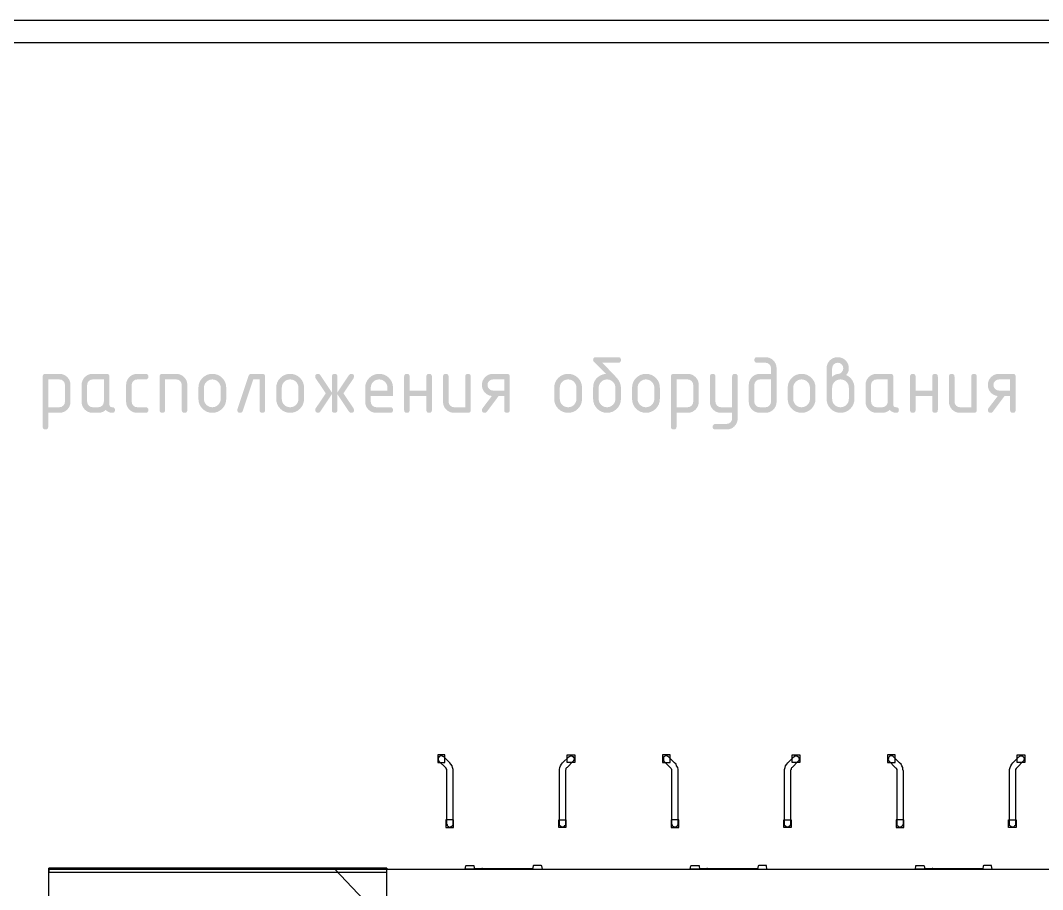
# Model space of a CAD drawing. Header units: millimetres. Extents: x 0 to 420, y 0 to 297.
# Drawn here: x 87.8 to 166.8, y 229.8 to 296.9 of the extents above; entities that cross this region are included whole.
import ezdxf

# ---------------------------------------------------------------- set-up
doc = ezdxf.new("R2010")
doc.units = ezdxf.units.MM
doc.layers.get('0').update_dxf_attribs({"linetype": 'CONTINUOUS'})

msp = doc.modelspace()

# ---------------------------------------------------------------- hatches: boundary and pattern name
at = {"true_color": 0x000007}
h = msp.add_hatch(color=0, dxfattribs=at)
h.paths.add_polyline_path([(134.171888, 268.548997), (134.171888, 267.689652), (134.152251, 267.474764), (134.093339, 267.276516), (133.995154, 267.094804), (133.857695, 266.929526), (133.692339, 266.792067), (133.510498, 266.693882), (133.312224, 266.63497), (133.097569, 266.615333), (132.882681, 266.63497), (132.684433, 266.693882), (132.502722, 266.792067), (132.337443, 266.929526), (132.199984, 267.094804), (132.101799, 267.276516), (132.042888, 267.474764), (132.023251, 267.689652), (132.023251, 268.548997), (132.031934, 268.705654), (132.057994, 268.85151), (132.101443, 268.986567), (132.162295, 269.110823), (132.240561, 269.224278), (132.336255, 269.326934), (132.449389, 269.418788), (132.579978, 269.499843), (132.802738, 269.592378), (133.009375, 269.623315), (132.065143, 270.567547), (132.033655, 270.620464), (132.023251, 270.694878), (132.0366, 270.790057), (132.076718, 270.858106), (132.143708, 270.898974), (132.237673, 270.912608), (133.960221, 270.912608), (134.054272, 270.899172), (134.121451, 270.858864), (134.161759, 270.791685), (134.175195, 270.697634), (134.161759, 270.603669), (134.121451, 270.536679), (134.054272, 270.496561), (133.960221, 270.483211), (132.739279, 270.483211), (133.820212, 269.346605), (133.973993, 269.157564), (134.0839, 268.96165), (134.149882, 268.758811)], flags=0)
h.paths.add_polyline_path([(133.74194, 267.689652), (133.74194, 268.548997), (133.730071, 268.677662), (133.694535, 268.796561), (133.635435, 268.905641), (133.552873, 269.004852), (133.453671, 269.087413), (133.344651, 269.146514), (133.225916, 269.18205), (133.097569, 269.193918), (132.968585, 269.18205), (132.849522, 269.146514), (132.740382, 269.087413), (132.641163, 269.004852), (132.558687, 268.905641), (132.499776, 268.796561), (132.464429, 268.677662), (132.452647, 268.548997), (132.452647, 267.689652), (132.464326, 267.559643), (132.499363, 267.44002), (132.557757, 267.330837), (132.639509, 267.232143), (132.738211, 267.150391), (132.847455, 267.091997), (132.967241, 267.05696), (133.097569, 267.045281), (133.225916, 267.057063), (133.344651, 267.09241), (133.453671, 267.151321), (133.552873, 267.233797), (133.635435, 267.333007), (133.694535, 267.442087), (133.730071, 267.560986)], flags=0)
h = msp.add_hatch(color=0, dxfattribs=at)
h.paths.add_polyline_path([(146.200898, 270.053263), (146.200898, 267.474678), (146.185197, 267.301045), (146.138128, 267.141468), (146.059744, 266.995947), (145.950095, 266.864483), (145.817803, 266.755325), (145.672282, 266.677483), (145.513532, 266.630853), (145.341553, 266.615333), (144.911605, 266.615333), (144.737654, 266.630957), (144.577913, 266.677896), (144.432332, 266.756255), (144.300859, 266.866136), (144.192019, 266.998118), (144.114341, 267.143535), (144.067772, 267.302389), (144.052261, 267.474678), (144.052261, 268.76397), (144.067875, 268.937603), (144.114755, 269.09718), (144.19295, 269.242701), (144.302512, 269.374166), (144.434503, 269.483091), (144.57998, 269.560959), (144.738997, 269.607717), (144.911605, 269.623315), (145.77095, 269.623315), (145.77095, 270.053263), (145.739944, 270.220695), (145.646926, 270.359187), (145.508709, 270.452205), (145.341553, 270.483211), (144.696631, 270.483211), (144.60258, 270.496561), (144.535401, 270.536679), (144.495093, 270.603669), (144.481657, 270.697634), (144.495093, 270.791685), (144.535401, 270.858864), (144.60258, 270.899172), (144.696631, 270.912608), (145.341553, 270.912608), (145.514876, 270.896907), (145.674349, 270.849838), (145.819974, 270.771453), (145.951748, 270.661805), (146.060674, 270.529823), (146.138542, 270.384406), (146.1853, 270.225552)], flags=0)
h.paths.add_polyline_path([(145.77095, 267.474678), (145.77095, 269.193918), (144.911605, 269.193918), (144.745758, 269.162499), (144.606783, 269.068241), (144.512801, 268.929335), (144.481657, 268.76397), (144.481657, 267.474678), (144.513214, 267.310967), (144.608437, 267.172061), (144.747825, 267.076838), (144.911605, 267.045281), (145.341553, 267.045281), (145.506642, 267.076425), (145.645273, 267.170407), (145.739531, 267.3089)], flags=0)
h = msp.add_hatch(color=0, dxfattribs=at)
h.paths.add_polyline_path([(150.496162, 269.408892), (150.629884, 269.502625), (150.758127, 269.569641), (150.88079, 269.609888), (150.997768, 269.623315), (151.12627, 269.66066), (151.245264, 269.773246), (151.32836, 269.913048), (151.356058, 270.053263), (151.325052, 270.220695), (151.232035, 270.359187), (151.093542, 270.452205), (150.92611, 270.483211), (150.760263, 270.451792), (150.621288, 270.357534), (150.527306, 270.218628), (150.496162, 270.053263)], flags=0)
h.paths.add_polyline_path([(151.570481, 269.535672), (151.710929, 269.464479), (151.836236, 269.374993), (151.946349, 269.267316), (152.041219, 269.141553), (152.117269, 269.003155), (152.171719, 268.858297), (152.204465, 268.706928), (152.215403, 268.548997), (152.215403, 267.689652), (152.195766, 267.47342), (152.136855, 267.274449), (152.038669, 267.092634), (151.90121, 266.927872), (151.735854, 266.791137), (151.554013, 266.693468), (151.355739, 266.634867), (151.141084, 266.615333), (150.924853, 266.63497), (150.725881, 266.693882), (150.544066, 266.792067), (150.379305, 266.929526), (150.242569, 267.094804), (150.1449, 267.276516), (150.086299, 267.474764), (150.066766, 267.689652), (150.066766, 270.053263), (150.082381, 270.226896), (150.12926, 270.386473), (150.207455, 270.531993), (150.317017, 270.663458), (150.449008, 270.772384), (150.594485, 270.850251), (150.753502, 270.89701), (150.92611, 270.912608), (151.099433, 270.896907), (151.258906, 270.849838), (151.404531, 270.771453), (151.536306, 270.661805), (151.645231, 270.529823), (151.723099, 270.384406), (151.769857, 270.225552), (151.785455, 270.053263), (151.772019, 269.89875), (151.731711, 269.760981), (151.664532, 269.639955)], flags=0)
h.paths.add_polyline_path([(151.785455, 267.689652), (151.785455, 268.548997), (151.77369, 268.677662), (151.738464, 268.796561), (151.67988, 268.905641), (151.598042, 269.004852), (151.499357, 269.087413), (151.390233, 269.146514), (151.270775, 269.18205), (151.141084, 269.193918), (151.010756, 269.18205), (150.89097, 269.146514), (150.781726, 269.087413), (150.683024, 269.004852), (150.601272, 268.905641), (150.542878, 268.796561), (150.507841, 268.677662), (150.496162, 268.548997), (150.496162, 267.689652), (150.507841, 267.559643), (150.542878, 267.44002), (150.601272, 267.330837), (150.683024, 267.232143), (150.781726, 267.150391), (150.89097, 267.091997), (151.010756, 267.05696), (151.141084, 267.045281), (151.270775, 267.057063), (151.390233, 267.09241), (151.499357, 267.151321), (151.598042, 267.233797), (151.67988, 267.333007), (151.738464, 267.442087), (151.77369, 267.560986)], flags=0)
h = msp.add_hatch(color=0, dxfattribs=at)
h.paths.add_polyline_path([(89.48163, 269.408892), (89.494979, 269.502625), (89.535097, 269.569641), (89.602087, 269.609888), (89.696052, 269.623315), (90.770922, 269.623315), (90.944245, 269.607717), (91.103718, 269.560959), (91.249343, 269.483091), (91.381117, 269.374166), (91.490043, 269.242701), (91.56791, 269.09718), (91.614669, 268.937603), (91.630267, 268.76397), (91.630267, 267.474678), (91.614669, 267.302389), (91.56791, 267.143535), (91.490043, 266.998118), (91.381117, 266.866136), (91.249343, 266.756255), (91.103718, 266.677896), (90.944245, 266.630957), (90.770922, 266.615333), (89.911026, 266.615333), (89.911026, 265.541015), (89.89759, 265.446964), (89.857283, 265.379784), (89.790103, 265.339477), (89.696052, 265.326041), (89.602087, 265.339477), (89.535097, 265.379784), (89.494979, 265.446964), (89.48163, 265.541015)], flags=0)
h.paths.add_polyline_path([(89.911026, 269.193918), (89.911026, 267.045281), (90.770922, 267.045281), (90.936011, 267.076425), (91.074642, 267.170407), (91.1689, 267.3089), (91.200319, 267.474678), (91.200319, 268.76397), (91.169313, 268.931402), (91.076295, 269.069895), (90.938078, 269.162913), (90.770922, 269.193918)], flags=0)
h = msp.add_hatch(color=0, dxfattribs=at)
h.paths.add_polyline_path([(94.207571, 269.193918), (93.348227, 269.193918), (93.18238, 269.162499), (93.043405, 269.068241), (92.949422, 268.929335), (92.918279, 268.76397), (92.918279, 267.474678), (92.949836, 267.310967), (93.045058, 267.172061), (93.184447, 267.076838), (93.348227, 267.045281), (93.778175, 267.045281), (93.943264, 267.076425), (94.081894, 267.170407), (94.176152, 267.3089), (94.207571, 267.474678)], flags=0)
h.paths.add_polyline_path([(95.066916, 266.830307), (95.053489, 266.736256), (95.013241, 266.669077), (94.946226, 266.628769), (94.852493, 266.615333), (94.709238, 266.62951), (94.579573, 266.672109), (94.463447, 266.743233), (94.360809, 266.842985), (94.235123, 266.743233), (94.096157, 266.672109), (93.943858, 266.62951), (93.778175, 266.615333), (93.348227, 266.615333), (93.174275, 266.630853), (93.014535, 266.677483), (92.868954, 266.755325), (92.73748, 266.864483), (92.628641, 266.995947), (92.550963, 267.141468), (92.504394, 267.301045), (92.488882, 267.474678), (92.488882, 268.76397), (92.504394, 268.937603), (92.550963, 269.09718), (92.628641, 269.242701), (92.73748, 269.374166), (92.868954, 269.483091), (93.014535, 269.560959), (93.174275, 269.607717), (93.348227, 269.623315), (94.422545, 269.623315), (94.516596, 269.609888), (94.583776, 269.569641), (94.624083, 269.502625), (94.637519, 269.408892), (94.637519, 267.259704), (94.650869, 267.165739), (94.690987, 267.098749), (94.757977, 267.058631), (94.851942, 267.045281), (94.945993, 267.031845), (95.013172, 266.991538), (95.05348, 266.924358)], flags=0)
for points in [[(96.358949, 268.76397), (96.358949, 267.474678), (96.390506, 267.310967), (96.485729, 267.172061), (96.625117, 267.076838), (96.788897, 267.045281), (97.433268, 267.045281), (97.527319, 267.031845), (97.594498, 266.991538), (97.634806, 266.924358), (97.648242, 266.830307), (97.634806, 266.736256), (97.594498, 266.669077), (97.527319, 266.628769), (97.433268, 266.615333), (96.788897, 266.615333), (96.614945, 266.630853), (96.455205, 266.677483), (96.309624, 266.755325), (96.17815, 266.864483), (96.069311, 266.995947), (95.991633, 267.141468), (95.945064, 267.301045), (95.929552, 267.474678), (95.929552, 268.76397), (95.945064, 268.937603), (95.991633, 269.09718), (96.069311, 269.242701), (96.17815, 269.374166), (96.309624, 269.483091), (96.455205, 269.560959), (96.614945, 269.607717), (96.788897, 269.623315), (97.433268, 269.623315), (97.527319, 269.609888), (97.594498, 269.569641), (97.634806, 269.502625), (97.648242, 269.408892), (97.634806, 269.314841), (97.594498, 269.247662), (97.527319, 269.207354), (97.433268, 269.193918), (96.788897, 269.193918), (96.62305, 269.162499), (96.484075, 269.068241), (96.390093, 268.929335)], [(98.510055, 266.830307), (98.510055, 269.408892), (98.523405, 269.502625), (98.563523, 269.569641), (98.630513, 269.609888), (98.724478, 269.623315), (99.799348, 269.623315), (99.971327, 269.607614), (100.130077, 269.560545), (100.275598, 269.482161), (100.407889, 269.372512), (100.517538, 269.240531), (100.595923, 269.095113), (100.642991, 268.93626), (100.658692, 268.76397), (100.658692, 266.830307), (100.645256, 266.736256), (100.604949, 266.669077), (100.537769, 266.628769), (100.443718, 266.615333), (100.349667, 266.628769), (100.282488, 266.669077), (100.24218, 266.736256), (100.228744, 266.830307), (100.228744, 268.76397), (100.197738, 268.931402), (100.104721, 269.069895), (99.966504, 269.162913), (99.799348, 269.193918), (98.939452, 269.193918), (98.939452, 266.830307), (98.926016, 266.736256), (98.885708, 266.669077), (98.818529, 266.628769), (98.724478, 266.615333), (98.630513, 266.628769), (98.563523, 266.669077), (98.523405, 266.736256)], [(105.598879, 269.623315), (106.458223, 269.623315), (106.552274, 269.609888), (106.619454, 269.569641), (106.659761, 269.502625), (106.673197, 269.408892), (106.673197, 266.830307), (106.659761, 266.736256), (106.619454, 266.669077), (106.552274, 266.628769), (106.458223, 266.615333), (106.364172, 266.628769), (106.296993, 266.669077), (106.256685, 266.736256), (106.243249, 266.830307), (106.243249, 269.193918), (105.751565, 269.193918), (104.941279, 266.761957), (104.910058, 266.697654), (104.865969, 266.651851), (104.808961, 266.624446), (104.738983, 266.615333), (104.645018, 266.628976), (104.578028, 266.669904), (104.53791, 266.738117), (104.52456, 266.833615), (104.533931, 266.898658), (105.383905, 269.447477), (105.419045, 269.524251), (105.466587, 269.579218), (105.526532, 269.612274)], [(111.828358, 268.051249), (110.932633, 266.709591), (110.85691, 266.638898), (110.753488, 266.615333), (110.67177, 266.631112), (110.602455, 266.678723), (110.554844, 266.748107), (110.539065, 266.830307), (110.547885, 266.894317), (110.574894, 266.950472), (111.359273, 268.1196), (110.574894, 269.288176), (110.547885, 269.3444), (110.539065, 269.408892), (110.552415, 269.502625), (110.592533, 269.569641), (110.659523, 269.609888), (110.753488, 269.623315), (110.85691, 269.599751), (110.932633, 269.529057), (111.828358, 268.187951), (111.828358, 269.408892), (111.841707, 269.502625), (111.881826, 269.569641), (111.948815, 269.609888), (112.04278, 269.623315), (112.136832, 269.609888), (112.204011, 269.569641), (112.244319, 269.502625), (112.257754, 269.408892), (112.257754, 268.187951), (113.152928, 269.529057), (113.228651, 269.599751), (113.332073, 269.623315), (113.426124, 269.609888), (113.493303, 269.569641), (113.533611, 269.502625), (113.547047, 269.408892), (113.511218, 269.288176), (112.726839, 268.1196), (113.511218, 266.950472), (113.547047, 266.830307), (113.533611, 266.736256), (113.493303, 266.669077), (113.426124, 266.628769), (113.332073, 266.615333), (113.228651, 266.638898), (113.152928, 266.709591), (112.257754, 268.051249), (112.257754, 266.830307), (112.244319, 266.736256), (112.204011, 266.669077), (112.136832, 266.628769), (112.04278, 266.615333), (111.948815, 266.628769), (111.881826, 266.669077), (111.841707, 266.736256), (111.828358, 266.830307)], [(117.843134, 267.904626), (117.843134, 266.830307), (117.829699, 266.736256), (117.789391, 266.669077), (117.722212, 266.628769), (117.62816, 266.615333), (117.534196, 266.628769), (117.467206, 266.669077), (117.427087, 266.736256), (117.413738, 266.830307), (117.413738, 269.408892), (117.427087, 269.502625), (117.467206, 269.569641), (117.534196, 269.609888), (117.62816, 269.623315), (117.722212, 269.609888), (117.789391, 269.569641), (117.829699, 269.502625), (117.843134, 269.408892), (117.843134, 268.334574), (119.132427, 268.334574), (119.132427, 269.408892), (119.145863, 269.502625), (119.18617, 269.569641), (119.25335, 269.609888), (119.347401, 269.623315), (119.441452, 269.609888), (119.508631, 269.569641), (119.548939, 269.502625), (119.562375, 269.408892), (119.562375, 266.830307), (119.548939, 266.736256), (119.508631, 266.669077), (119.441452, 266.628769), (119.347401, 266.615333), (119.25335, 266.628769), (119.18617, 266.669077), (119.145863, 266.736256), (119.132427, 266.830307), (119.132427, 267.904626)], [(122.569627, 269.408892), (122.569627, 266.830307), (122.556192, 266.736256), (122.515884, 266.669077), (122.448705, 266.628769), (122.354653, 266.615333), (121.280335, 266.615333), (121.106383, 266.630853), (120.946643, 266.677483), (120.801062, 266.755325), (120.669588, 266.864483), (120.560749, 266.995947), (120.483071, 267.141468), (120.436502, 267.301045), (120.42099, 267.474678), (120.42099, 269.408892), (120.43434, 269.502625), (120.474458, 269.569641), (120.541448, 269.609888), (120.635413, 269.623315), (120.729464, 269.609888), (120.796643, 269.569641), (120.836951, 269.502625), (120.850387, 269.408892), (120.850387, 267.474678), (120.881944, 267.310967), (120.977166, 267.172061), (121.116555, 267.076838), (121.280335, 267.045281), (122.139679, 267.045281), (122.139679, 269.408892), (122.153115, 269.502625), (122.193423, 269.569641), (122.260602, 269.609888), (122.354653, 269.623315), (122.448705, 269.609888), (122.515884, 269.569641), (122.556192, 269.502625)], [(142.763697, 266.179322), (142.763697, 266.615333), (141.904353, 266.615333), (141.730401, 266.630957), (141.570661, 266.677896), (141.42508, 266.756255), (141.293606, 266.866136), (141.184767, 266.998118), (141.107089, 267.143535), (141.06052, 267.302389), (141.045008, 267.474678), (141.045008, 269.408892), (141.058358, 269.502625), (141.098476, 269.569641), (141.165466, 269.609888), (141.259431, 269.623315), (141.353482, 269.609888), (141.420661, 269.569641), (141.460969, 269.502625), (141.474405, 269.408892), (141.474405, 267.474678), (141.505962, 267.310967), (141.601184, 267.172061), (141.740573, 267.076838), (141.904353, 267.045281), (142.763697, 267.045281), (142.763697, 269.408892), (142.777133, 269.502625), (142.817441, 269.569641), (142.88462, 269.609888), (142.978671, 269.623315), (143.072722, 269.609888), (143.139902, 269.569641), (143.180209, 269.502625), (143.193645, 269.408892), (143.193645, 266.185385), (143.178254, 266.013406), (143.132116, 265.854656), (143.055282, 265.709135), (142.947803, 265.576844), (142.817673, 265.467195), (142.673643, 265.38881), (142.515659, 265.341742), (142.343671, 265.326041), (141.474405, 265.326041), (141.380354, 265.339477), (141.313174, 265.379784), (141.272867, 265.446964), (141.259431, 265.541015), (141.275623, 265.620734), (141.324474, 265.690945), (141.394685, 265.739797), (141.474405, 265.755989), (142.334301, 265.755989), (142.501457, 265.786168), (142.639674, 265.876705), (142.732691, 266.012717)], [(156.944085, 267.904626), (156.944085, 266.830307), (156.930649, 266.736256), (156.890342, 266.669077), (156.823162, 266.628769), (156.729111, 266.615333), (156.635146, 266.628769), (156.568156, 266.669077), (156.528038, 266.736256), (156.514688, 266.830307), (156.514688, 269.408892), (156.528038, 269.502625), (156.568156, 269.569641), (156.635146, 269.609888), (156.729111, 269.623315), (156.823162, 269.609888), (156.890342, 269.569641), (156.930649, 269.502625), (156.944085, 269.408892), (156.944085, 268.334574), (158.233378, 268.334574), (158.233378, 269.408892), (158.246814, 269.502625), (158.287121, 269.569641), (158.3543, 269.609888), (158.448352, 269.623315), (158.542403, 269.609888), (158.609582, 269.569641), (158.64989, 269.502625), (158.663326, 269.408892), (158.663326, 266.830307), (158.64989, 266.736256), (158.609582, 266.669077), (158.542403, 266.628769), (158.448352, 266.615333), (158.3543, 266.628769), (158.287121, 266.669077), (158.246814, 266.736256), (158.233378, 266.830307), (158.233378, 267.904626)], [(161.670578, 269.408892), (161.670578, 266.830307), (161.657142, 266.736256), (161.616835, 266.669077), (161.549655, 266.628769), (161.455604, 266.615333), (160.381286, 266.615333), (160.207334, 266.630853), (160.047594, 266.677483), (159.902012, 266.755325), (159.770539, 266.864483), (159.6617, 266.995947), (159.584022, 267.141468), (159.537452, 267.301045), (159.521941, 267.474678), (159.521941, 269.408892), (159.535291, 269.502625), (159.575409, 269.569641), (159.642399, 269.609888), (159.736364, 269.623315), (159.830415, 269.609888), (159.897594, 269.569641), (159.937902, 269.502625), (159.951338, 269.408892), (159.951338, 267.474678), (159.982895, 267.310967), (160.078117, 267.172061), (160.217506, 267.076838), (160.381286, 267.045281), (161.24063, 267.045281), (161.24063, 269.408892), (161.254066, 269.502625), (161.294374, 269.569641), (161.361553, 269.609888), (161.455604, 269.623315), (161.549655, 269.609888), (161.616835, 269.569641), (161.657142, 269.502625)], [(123.528667, 231.394), (123.503796, 231.334204), (123.444, 231.309333), (123.384204, 231.334204), (123.359333, 231.394), (123.384204, 231.453796), (123.444, 231.478667), (123.503796, 231.453796)], [(140.927667, 231.394), (140.902796, 231.334204), (140.843, 231.309333), (140.783204, 231.334204), (140.758333, 231.394), (140.783204, 231.453796), (140.843, 231.478667), (140.902796, 231.453796)], [(158.326667, 231.394), (158.301796, 231.334204), (158.242, 231.309333), (158.182204, 231.334204), (158.157333, 231.394), (158.182204, 231.453796), (158.242, 231.478667), (158.301796, 231.453796)]]:
    msp.add_hatch(color=0, dxfattribs=at).paths.add_polyline_path(points, flags=0)
h = msp.add_hatch(color=0, dxfattribs=at)
h.paths.add_polyline_path([(101.517308, 267.689652), (101.517308, 268.548997), (101.536945, 268.763652), (101.595856, 268.961926), (101.694041, 269.143766), (101.8315, 269.309122), (101.996779, 269.446582), (102.17849, 269.544767), (102.376738, 269.603678), (102.591626, 269.623315), (102.808969, 269.603885), (103.008689, 269.545594), (103.190737, 269.448442), (103.355059, 269.31243), (103.491072, 269.148107), (103.588223, 268.96606), (103.646514, 268.766339), (103.665945, 268.548997), (103.665945, 267.689652), (103.646308, 267.474764), (103.587397, 267.276516), (103.489211, 267.094804), (103.351752, 266.929526), (103.186396, 266.792067), (103.004555, 266.693882), (102.806281, 266.63497), (102.591626, 266.615333), (102.376738, 266.63497), (102.17849, 266.693882), (101.996779, 266.792067), (101.8315, 266.929526), (101.694041, 267.094804), (101.595856, 267.276516), (101.536945, 267.474764)], flags=0)
h.paths.add_polyline_path([(103.235997, 267.689652), (103.235997, 268.548997), (103.224128, 268.677662), (103.188592, 268.796561), (103.129492, 268.905641), (103.04693, 269.004852), (102.947728, 269.087413), (102.838708, 269.146514), (102.719973, 269.18205), (102.591626, 269.193918), (102.462642, 269.18205), (102.343579, 269.146514), (102.234439, 269.087413), (102.13522, 269.004852), (102.052744, 268.905641), (101.993833, 268.796561), (101.958487, 268.677662), (101.946704, 268.548997), (101.946704, 267.689652), (101.958383, 267.559643), (101.99342, 267.44002), (102.051814, 267.330837), (102.133566, 267.232143), (102.232268, 267.150391), (102.341512, 267.091997), (102.461298, 267.05696), (102.591626, 267.045281), (102.719973, 267.057063), (102.838708, 267.09241), (102.947728, 267.151321), (103.04693, 267.233797), (103.129492, 267.333007), (103.188592, 267.442087), (103.224128, 267.560986)], flags=0)
h = msp.add_hatch(color=0, dxfattribs=at)
h.paths.add_polyline_path([(107.531813, 267.689652), (107.531813, 268.548997), (107.55145, 268.763652), (107.610361, 268.961926), (107.708546, 269.143766), (107.846005, 269.309122), (108.011284, 269.446582), (108.192995, 269.544767), (108.391243, 269.603678), (108.606131, 269.623315), (108.823474, 269.603885), (109.023194, 269.545594), (109.205242, 269.448442), (109.369564, 269.31243), (109.505577, 269.148107), (109.602728, 268.96606), (109.661019, 268.766339), (109.68045, 268.548997), (109.68045, 267.689652), (109.660813, 267.474764), (109.601902, 267.276516), (109.503716, 267.094804), (109.366257, 266.929526), (109.200901, 266.792067), (109.01906, 266.693882), (108.820786, 266.63497), (108.606131, 266.615333), (108.391243, 266.63497), (108.192995, 266.693882), (108.011284, 266.792067), (107.846005, 266.929526), (107.708546, 267.094804), (107.610361, 267.276516), (107.55145, 267.474764)], flags=0)
h.paths.add_polyline_path([(109.250502, 267.689652), (109.250502, 268.548997), (109.238634, 268.677662), (109.203097, 268.796561), (109.143997, 268.905641), (109.061435, 269.004852), (108.962233, 269.087413), (108.853213, 269.146514), (108.734478, 269.18205), (108.606131, 269.193918), (108.477147, 269.18205), (108.358084, 269.146514), (108.248944, 269.087413), (108.149725, 269.004852), (108.067249, 268.905641), (108.008338, 268.796561), (107.972992, 268.677662), (107.961209, 268.548997), (107.961209, 267.689652), (107.972888, 267.559643), (108.007925, 267.44002), (108.066319, 267.330837), (108.148071, 267.232143), (108.246773, 267.150391), (108.356017, 267.091997), (108.475803, 267.05696), (108.606131, 267.045281), (108.734478, 267.057063), (108.853213, 267.09241), (108.962233, 267.151321), (109.061435, 267.233797), (109.143997, 267.333007), (109.203097, 267.442087), (109.238634, 267.560986)], flags=0)
h = msp.add_hatch(color=0, dxfattribs=at)
h.paths.add_polyline_path([(115.480804, 269.193918), (115.351819, 269.18205), (115.232757, 269.146514), (115.123616, 269.087413), (115.024398, 269.004852), (114.941922, 268.905641), (114.883011, 268.796561), (114.847664, 268.677662), (114.835882, 268.548997), (114.835882, 268.334574), (116.125174, 268.334574), (116.125174, 268.548997), (116.113306, 268.677662), (116.07777, 268.796561), (116.018669, 268.905641), (115.936108, 269.004852), (115.836906, 269.087413), (115.727886, 269.146514), (115.609151, 269.18205)], flags=0)
h.paths.add_polyline_path([(114.835882, 267.904626), (114.835882, 267.474678), (114.867439, 267.310967), (114.962661, 267.172061), (115.10205, 267.076838), (115.26583, 267.045281), (116.340148, 267.045281), (116.4342, 267.031845), (116.501379, 266.991538), (116.541687, 266.924358), (116.555122, 266.830307), (116.541687, 266.736256), (116.501379, 266.669077), (116.4342, 266.628769), (116.340148, 266.615333), (115.26583, 266.615333), (115.091878, 266.630853), (114.932138, 266.677483), (114.786557, 266.755325), (114.655083, 266.864483), (114.546244, 266.995947), (114.468566, 267.141468), (114.421997, 267.301045), (114.406485, 267.474678), (114.406485, 268.548997), (114.426122, 268.763652), (114.485033, 268.961926), (114.583219, 269.143766), (114.720678, 269.309122), (114.885956, 269.446582), (115.067668, 269.544767), (115.265916, 269.603678), (115.480804, 269.623315), (115.698146, 269.603885), (115.897867, 269.545594), (116.079915, 269.448442), (116.244237, 269.31243), (116.380249, 269.148107), (116.477401, 268.96606), (116.535692, 268.766339), (116.555122, 268.548997), (116.555122, 267.904626)], flags=0)
h = msp.add_hatch(color=0, dxfattribs=at)
h.paths.add_polyline_path([(124.19333, 267.91124), (124.034373, 267.943288), (123.889886, 268.000606), (123.759868, 268.083245), (123.644319, 268.191258), (123.549631, 268.317254), (123.482124, 268.45467), (123.441696, 268.603558), (123.428243, 268.76397), (123.443754, 268.937603), (123.490323, 269.09718), (123.568002, 269.242701), (123.676841, 269.374166), (123.808314, 269.483091), (123.953895, 269.560959), (124.113636, 269.607717), (124.287587, 269.623315), (125.361906, 269.623315), (125.455957, 269.609888), (125.523136, 269.569641), (125.563444, 269.502625), (125.57688, 269.408892), (125.57688, 266.830307), (125.563444, 266.736256), (125.523136, 266.669077), (125.455957, 266.628769), (125.361906, 266.615333), (125.267855, 266.628769), (125.200675, 266.669077), (125.160368, 266.736256), (125.146932, 266.830307), (125.146932, 267.904626), (124.710921, 267.904626), (123.815196, 266.702977), (123.739473, 266.637244), (123.642666, 266.615333), (123.548701, 266.628769), (123.481711, 266.669077), (123.441593, 266.736256), (123.428243, 266.830307), (123.438647, 266.900105), (123.470135, 266.960394)], flags=0)
h.paths.add_polyline_path([(123.857639, 268.76397), (123.889197, 268.60026), (123.984419, 268.461353), (124.123808, 268.366131), (124.287587, 268.334574), (125.146932, 268.334574), (125.146932, 269.193918), (124.287587, 269.193918), (124.12174, 269.162499), (123.982765, 269.068241), (123.888783, 268.929335)], flags=0)
h = msp.add_hatch(color=0, dxfattribs=at)
h.paths.add_polyline_path([(129.015998, 267.689652), (129.015998, 268.548997), (129.035635, 268.763652), (129.094546, 268.961926), (129.192731, 269.143766), (129.330191, 269.309122), (129.495469, 269.446582), (129.677181, 269.544767), (129.875429, 269.603678), (130.090317, 269.623315), (130.307659, 269.603885), (130.50738, 269.545594), (130.689427, 269.448442), (130.85375, 269.31243), (130.989762, 269.148107), (131.086914, 268.96606), (131.145205, 268.766339), (131.164635, 268.548997), (131.164635, 267.689652), (131.144998, 267.474764), (131.086087, 267.276516), (130.987902, 267.094804), (130.850442, 266.929526), (130.685086, 266.792067), (130.503246, 266.693882), (130.304972, 266.63497), (130.090317, 266.615333), (129.875429, 266.63497), (129.677181, 266.693882), (129.495469, 266.792067), (129.330191, 266.929526), (129.192731, 267.094804), (129.094546, 267.276516), (129.035635, 267.474764)], flags=0)
h.paths.add_polyline_path([(130.734687, 267.689652), (130.734687, 268.548997), (130.722819, 268.677662), (130.687283, 268.796561), (130.628182, 268.905641), (130.54562, 269.004852), (130.446419, 269.087413), (130.337399, 269.146514), (130.218664, 269.18205), (130.090317, 269.193918), (129.961332, 269.18205), (129.84227, 269.146514), (129.733129, 269.087413), (129.63391, 269.004852), (129.551435, 268.905641), (129.492524, 268.796561), (129.457177, 268.677662), (129.445395, 268.548997), (129.445395, 267.689652), (129.457074, 267.559643), (129.49211, 267.44002), (129.550505, 267.330837), (129.632257, 267.232143), (129.730959, 267.150391), (129.840203, 267.091997), (129.959989, 267.05696), (130.090317, 267.045281), (130.218664, 267.057063), (130.337399, 267.09241), (130.446419, 267.151321), (130.54562, 267.233797), (130.628182, 267.333007), (130.687283, 267.442087), (130.722819, 267.560986)], flags=0)
h = msp.add_hatch(color=0, dxfattribs=at)
h.paths.add_polyline_path([(135.030503, 267.689652), (135.030503, 268.548997), (135.05014, 268.763652), (135.109051, 268.961926), (135.207236, 269.143766), (135.344696, 269.309122), (135.509974, 269.446582), (135.691686, 269.544767), (135.889934, 269.603678), (136.104822, 269.623315), (136.322164, 269.603885), (136.521885, 269.545594), (136.703932, 269.448442), (136.868255, 269.31243), (137.004267, 269.148107), (137.101419, 268.96606), (137.15971, 268.766339), (137.17914, 268.548997), (137.17914, 267.689652), (137.159503, 267.474764), (137.100592, 267.276516), (137.002407, 267.094804), (136.864947, 266.929526), (136.699592, 266.792067), (136.517751, 266.693882), (136.319477, 266.63497), (136.104822, 266.615333), (135.889934, 266.63497), (135.691686, 266.693882), (135.509974, 266.792067), (135.344696, 266.929526), (135.207236, 267.094804), (135.109051, 267.276516), (135.05014, 267.474764)], flags=0)
h.paths.add_polyline_path([(136.749192, 267.689652), (136.749192, 268.548997), (136.737324, 268.677662), (136.701788, 268.796561), (136.642687, 268.905641), (136.560125, 269.004852), (136.460924, 269.087413), (136.351904, 269.146514), (136.233169, 269.18205), (136.104822, 269.193918), (135.975837, 269.18205), (135.856775, 269.146514), (135.747634, 269.087413), (135.648415, 269.004852), (135.56594, 268.905641), (135.507029, 268.796561), (135.471682, 268.677662), (135.4599, 268.548997), (135.4599, 267.689652), (135.471579, 267.559643), (135.506615, 267.44002), (135.56501, 267.330837), (135.646762, 267.232143), (135.745464, 267.150391), (135.854708, 267.091997), (135.974494, 267.05696), (136.104822, 267.045281), (136.233169, 267.057063), (136.351904, 267.09241), (136.460924, 267.151321), (136.560125, 267.233797), (136.642687, 267.333007), (136.701788, 267.442087), (136.737324, 267.560986)], flags=0)
h = msp.add_hatch(color=0, dxfattribs=at)
h.paths.add_polyline_path([(138.037756, 269.408892), (138.051105, 269.502625), (138.091223, 269.569641), (138.158213, 269.609888), (138.252178, 269.623315), (139.327048, 269.623315), (139.500371, 269.607717), (139.659844, 269.560959), (139.805468, 269.483091), (139.937243, 269.374166), (140.046169, 269.242701), (140.124036, 269.09718), (140.170795, 268.937603), (140.186393, 268.76397), (140.186393, 267.474678), (140.170795, 267.302389), (140.124036, 267.143535), (140.046169, 266.998118), (139.937243, 266.866136), (139.805468, 266.756255), (139.659844, 266.677896), (139.500371, 266.630957), (139.327048, 266.615333), (138.467152, 266.615333), (138.467152, 265.541015), (138.453716, 265.446964), (138.413409, 265.379784), (138.346229, 265.339477), (138.252178, 265.326041), (138.158213, 265.339477), (138.091223, 265.379784), (138.051105, 265.446964), (138.037756, 265.541015)], flags=0)
h.paths.add_polyline_path([(138.467152, 269.193918), (138.467152, 267.045281), (139.327048, 267.045281), (139.492137, 267.076425), (139.630768, 267.170407), (139.725026, 267.3089), (139.756445, 267.474678), (139.756445, 268.76397), (139.725439, 268.931402), (139.632421, 269.069895), (139.494204, 269.162913), (139.327048, 269.193918)], flags=0)
h = msp.add_hatch(color=0, dxfattribs=at)
h.paths.add_polyline_path([(147.059513, 267.689652), (147.059513, 268.548997), (147.07915, 268.763652), (147.138061, 268.961926), (147.236246, 269.143766), (147.373706, 269.309122), (147.538984, 269.446582), (147.720696, 269.544767), (147.918944, 269.603678), (148.133832, 269.623315), (148.351174, 269.603885), (148.550895, 269.545594), (148.732942, 269.448442), (148.897265, 269.31243), (149.033277, 269.148107), (149.130429, 268.96606), (149.18872, 268.766339), (149.20815, 268.548997), (149.20815, 267.689652), (149.188513, 267.474764), (149.129602, 267.276516), (149.031417, 267.094804), (148.893958, 266.929526), (148.728602, 266.792067), (148.546761, 266.693882), (148.348487, 266.63497), (148.133832, 266.615333), (147.918944, 266.63497), (147.720696, 266.693882), (147.538984, 266.792067), (147.373706, 266.929526), (147.236246, 267.094804), (147.138061, 267.276516), (147.07915, 267.474764)], flags=0)
h.paths.add_polyline_path([(148.778202, 267.689652), (148.778202, 268.548997), (148.766334, 268.677662), (148.730798, 268.796561), (148.671697, 268.905641), (148.589135, 269.004852), (148.489934, 269.087413), (148.380914, 269.146514), (148.262179, 269.18205), (148.133832, 269.193918), (148.004847, 269.18205), (147.885785, 269.146514), (147.776644, 269.087413), (147.677425, 269.004852), (147.59495, 268.905641), (147.536039, 268.796561), (147.500692, 268.677662), (147.48891, 268.548997), (147.48891, 267.689652), (147.500589, 267.559643), (147.535625, 267.44002), (147.59402, 267.330837), (147.675772, 267.232143), (147.774474, 267.150391), (147.883718, 267.091997), (148.003504, 267.05696), (148.133832, 267.045281), (148.262179, 267.057063), (148.380914, 267.09241), (148.489934, 267.151321), (148.589135, 267.233797), (148.671697, 267.333007), (148.730798, 267.442087), (148.766334, 267.560986)], flags=0)
h = msp.add_hatch(color=0, dxfattribs=at)
h.paths.add_polyline_path([(154.792707, 269.193918), (153.933363, 269.193918), (153.767516, 269.162499), (153.628541, 269.068241), (153.534558, 268.929335), (153.503415, 268.76397), (153.503415, 267.474678), (153.534972, 267.310967), (153.630194, 267.172061), (153.769583, 267.076838), (153.933363, 267.045281), (154.363311, 267.045281), (154.5284, 267.076425), (154.66703, 267.170407), (154.761288, 267.3089), (154.792707, 267.474678)], flags=0)
h.paths.add_polyline_path([(155.652052, 266.830307), (155.638625, 266.736256), (155.598377, 266.669077), (155.531362, 266.628769), (155.437629, 266.615333), (155.294374, 266.62951), (155.164709, 266.672109), (155.048583, 266.743233), (154.945945, 266.842985), (154.82026, 266.743233), (154.681293, 266.672109), (154.528994, 266.62951), (154.363311, 266.615333), (153.933363, 266.615333), (153.759411, 266.630853), (153.599671, 266.677483), (153.45409, 266.755325), (153.322616, 266.864483), (153.213777, 266.995947), (153.136099, 267.141468), (153.08953, 267.301045), (153.074018, 267.474678), (153.074018, 268.76397), (153.08953, 268.937603), (153.136099, 269.09718), (153.213777, 269.242701), (153.322616, 269.374166), (153.45409, 269.483091), (153.599671, 269.560959), (153.759411, 269.607717), (153.933363, 269.623315), (155.007681, 269.623315), (155.101732, 269.609888), (155.168912, 269.569641), (155.209219, 269.502625), (155.222655, 269.408892), (155.222655, 267.259704), (155.236005, 267.165739), (155.276123, 267.098749), (155.343113, 267.058631), (155.437078, 267.045281), (155.531129, 267.031845), (155.598308, 266.991538), (155.638616, 266.924358)], flags=0)
h = msp.add_hatch(color=0, dxfattribs=at)
h.paths.add_polyline_path([(163.29428, 267.91124), (163.135324, 267.943288), (162.990836, 268.000606), (162.860818, 268.083245), (162.74527, 268.191258), (162.650581, 268.317254), (162.583075, 268.45467), (162.542647, 268.603558), (162.529193, 268.76397), (162.544705, 268.937603), (162.591274, 269.09718), (162.668952, 269.242701), (162.777792, 269.374166), (162.909265, 269.483091), (163.054846, 269.560959), (163.214587, 269.607717), (163.388538, 269.623315), (164.462857, 269.623315), (164.556908, 269.609888), (164.624087, 269.569641), (164.664395, 269.502625), (164.677831, 269.408892), (164.677831, 266.830307), (164.664395, 266.736256), (164.624087, 266.669077), (164.556908, 266.628769), (164.462857, 266.615333), (164.368806, 266.628769), (164.301626, 266.669077), (164.261319, 266.736256), (164.247883, 266.830307), (164.247883, 267.904626), (163.811871, 267.904626), (162.916147, 266.702977), (162.840423, 266.637244), (162.743616, 266.615333), (162.649651, 266.628769), (162.582661, 266.669077), (162.542543, 266.736256), (162.529193, 266.830307), (162.539598, 266.900105), (162.571086, 266.960394)], flags=0)
h.paths.add_polyline_path([(162.95859, 268.76397), (162.990147, 268.60026), (163.08537, 268.461353), (163.224758, 268.366131), (163.388538, 268.334574), (164.247883, 268.334574), (164.247883, 269.193918), (163.388538, 269.193918), (163.222691, 269.162499), (163.083716, 269.068241), (162.989734, 268.929335)], flags=0)
at = {"true_color": 0x0000fc}
h = msp.add_hatch(color=0, dxfattribs=at)
h.paths.add_polyline_path([(127.338667, 231.394), (122.851333, 231.394), (127.338667, 231.351667)], flags=0)
h.paths.add_polyline_path([(122.851333, 231.394), (127.338667, 231.351667), (122.851333, 231.351667)], flags=0)
h = msp.add_hatch(color=0, dxfattribs=at)
h.paths.add_polyline_path([(144.737667, 231.394), (140.250333, 231.394), (144.737667, 231.351667)], flags=0)
h.paths.add_polyline_path([(140.250333, 231.394), (144.737667, 231.351667), (140.250333, 231.351667)], flags=0)
h = msp.add_hatch(color=0, dxfattribs=at)
h.paths.add_polyline_path([(162.136667, 231.394), (157.649333, 231.394), (162.136667, 231.351667)], flags=0)
h.paths.add_polyline_path([(157.649333, 231.394), (162.136667, 231.351667), (157.649333, 231.351667)], flags=0)

# ---------------------------------------------------------------- linework, layer by layer
at = {"color": 0, "true_color": 0x000007}
for points in [[(0.211667, 0), (420.073667, 0), (420.073667, 296.926), (0.211667, 296.926)], [(7.239, 1.735667), (418.338, 1.735667), (418.338, 295.190333), (7.239, 295.190333)], [(120.565333, 239.606667), (120.565333, 240.199333), (120.015, 240.199333), (120.015, 239.606667)], [(130.005667, 239.606667), (130.005667, 240.199333), (130.598333, 240.199333), (130.598333, 239.606667)], [(137.964333, 239.606667), (137.964333, 240.199333), (137.371667, 240.199333), (137.371667, 239.606667)], [(147.404667, 239.606667), (147.404667, 240.199333), (147.997333, 240.199333), (147.997333, 239.606667)], [(155.363333, 239.606667), (155.363333, 240.199333), (154.770667, 240.199333), (154.770667, 239.606667)], [(164.803667, 239.606667), (164.803667, 240.199333), (165.396333, 240.199333), (165.396333, 239.606667)], [(121.200333, 234.865333), (121.200333, 238.929333), (121.200333, 239.056333), (121.158, 239.225667), (121.115667, 239.352667), (121.031, 239.479667), (120.946333, 239.564333), (120.480667, 240.03), (120.438333, 240.072333), (120.396, 240.072333), (120.353667, 240.114667), (120.311333, 240.114667), (120.269, 240.114667), (120.226667, 240.114667), (120.184333, 240.114667), (120.184333, 240.072333), (120.142, 240.072333), (120.099667, 240.03), (120.099667, 239.987667), (120.057333, 239.945333), (120.057333, 239.903), (120.057333, 239.860667), (120.057333, 239.818333), (120.057333, 239.776), (120.099667, 239.733667), (120.099667, 239.691333), (120.607667, 239.225667), (120.65, 239.183333), (120.65, 239.141), (120.692333, 239.056333), (120.692333, 239.014), (120.692333, 238.929333), (120.692333, 234.865333), (120.734667, 234.823), (120.734667, 234.780667), (120.734667, 234.738333), (120.777, 234.696), (120.819333, 234.653667), (120.861667, 234.653667), (120.904, 234.611333), (120.946333, 234.611333), (120.988667, 234.611333), (121.031, 234.611333), (121.031, 234.653667), (121.073333, 234.653667), (121.115667, 234.696), (121.158, 234.696), (121.158, 234.738333), (121.200333, 234.780667), (121.200333, 234.823)], [(129.413, 234.865333), (129.413, 238.929333), (129.413, 239.056333), (129.455333, 239.225667), (129.497667, 239.352667), (129.582333, 239.479667), (129.667, 239.564333), (130.132667, 240.03), (130.175, 240.072333), (130.217333, 240.072333), (130.259667, 240.114667), (130.302, 240.114667), (130.344333, 240.114667), (130.386667, 240.114667), (130.429, 240.072333), (130.471333, 240.072333), (130.513667, 240.03), (130.513667, 239.987667), (130.556, 239.945333), (130.556, 239.903), (130.556, 239.860667), (130.556, 239.818333), (130.513667, 239.776), (130.513667, 239.733667), (130.471333, 239.691333), (130.005667, 239.225667), (129.963333, 239.183333), (129.921, 239.141), (129.921, 239.056333), (129.878667, 239.014), (129.878667, 238.929333), (129.878667, 234.865333), (129.878667, 234.823), (129.878667, 234.780667), (129.878667, 234.738333), (129.836333, 234.696), (129.794, 234.696), (129.794, 234.653667), (129.751667, 234.653667), (129.709333, 234.611333), (129.667, 234.611333), (129.624667, 234.611333), (129.582333, 234.611333), (129.54, 234.653667), (129.497667, 234.653667), (129.497667, 234.696), (129.455333, 234.696), (129.455333, 234.738333), (129.413, 234.780667), (129.413, 234.823)], [(138.599333, 234.865333), (138.599333, 238.929333), (138.599333, 239.056333), (138.557, 239.225667), (138.472333, 239.352667), (138.43, 239.479667), (138.303, 239.564333), (137.837333, 240.03), (137.837333, 240.072333), (137.795, 240.072333), (137.752667, 240.114667), (137.710333, 240.114667), (137.668, 240.114667), (137.625667, 240.114667), (137.583333, 240.114667), (137.541, 240.072333), (137.498667, 240.03), (137.456333, 239.987667), (137.456333, 239.945333), (137.456333, 239.903), (137.456333, 239.860667), (137.456333, 239.818333), (137.456333, 239.776), (137.498667, 239.733667), (137.498667, 239.691333), (137.964333, 239.225667), (138.006667, 239.183333), (138.049, 239.141), (138.091333, 239.056333), (138.091333, 239.014), (138.091333, 238.929333), (138.091333, 234.865333), (138.091333, 234.823), (138.133667, 234.780667), (138.133667, 234.738333), (138.133667, 234.696), (138.176, 234.696), (138.218333, 234.653667), (138.260667, 234.653667), (138.303, 234.611333), (138.345333, 234.611333), (138.387667, 234.611333), (138.43, 234.653667), (138.472333, 234.653667), (138.514667, 234.696), (138.557, 234.696), (138.557, 234.738333), (138.557, 234.780667), (138.599333, 234.823)], [(146.812, 234.865333), (146.812, 238.929333), (146.812, 239.056333), (146.854333, 239.225667), (146.896667, 239.352667), (146.981333, 239.479667), (147.066, 239.564333), (147.531667, 240.03), (147.574, 240.072333), (147.616333, 240.072333), (147.616333, 240.114667), (147.658667, 240.114667), (147.701, 240.114667), (147.743333, 240.114667), (147.785667, 240.114667), (147.828, 240.072333), (147.870333, 240.072333), (147.870333, 240.03), (147.912667, 239.987667), (147.912667, 239.945333), (147.955, 239.903), (147.955, 239.860667), (147.955, 239.818333), (147.912667, 239.776), (147.912667, 239.733667), (147.870333, 239.691333), (147.404667, 239.225667), (147.362333, 239.183333), (147.32, 239.141), (147.32, 239.056333), (147.277667, 239.014), (147.277667, 238.929333), (147.277667, 234.865333), (147.277667, 234.823), (147.277667, 234.780667), (147.235333, 234.738333), (147.235333, 234.696), (147.193, 234.696), (147.193, 234.653667), (147.150667, 234.653667), (147.108333, 234.611333), (147.066, 234.611333), (147.023667, 234.611333), (146.981333, 234.611333), (146.939, 234.653667), (146.896667, 234.653667), (146.896667, 234.696), (146.854333, 234.696), (146.812, 234.738333), (146.812, 234.780667), (146.812, 234.823)], [(155.998333, 234.865333), (155.998333, 238.929333), (155.956, 239.056333), (155.956, 239.225667), (155.871333, 239.352667), (155.829, 239.479667), (155.702, 239.564333), (155.236333, 240.03), (155.236333, 240.072333), (155.194, 240.072333), (155.151667, 240.114667), (155.109333, 240.114667), (155.067, 240.114667), (155.024667, 240.114667), (154.982333, 240.114667), (154.94, 240.072333), (154.897667, 240.072333), (154.897667, 240.03), (154.855333, 239.987667), (154.855333, 239.945333), (154.855333, 239.903), (154.813, 239.860667), (154.855333, 239.818333), (154.855333, 239.776), (154.855333, 239.733667), (154.897667, 239.691333), (155.363333, 239.225667), (155.405667, 239.183333), (155.448, 239.141), (155.490333, 239.056333), (155.490333, 239.014), (155.490333, 238.929333), (155.490333, 234.865333), (155.490333, 234.823), (155.490333, 234.780667), (155.532667, 234.738333), (155.532667, 234.696), (155.575, 234.696), (155.617333, 234.653667), (155.659667, 234.653667), (155.659667, 234.611333), (155.702, 234.611333), (155.744333, 234.611333), (155.786667, 234.611333), (155.829, 234.653667), (155.871333, 234.653667), (155.913667, 234.696), (155.956, 234.738333), (155.956, 234.780667), (155.998333, 234.823)], [(164.211, 234.865333), (164.211, 238.929333), (164.211, 239.056333), (164.253333, 239.225667), (164.295667, 239.352667), (164.380333, 239.479667), (164.465, 239.564333), (164.930667, 240.03), (164.973, 240.072333), (165.015333, 240.114667), (165.057667, 240.114667), (165.1, 240.114667), (165.142333, 240.114667), (165.184667, 240.114667), (165.227, 240.072333), (165.269333, 240.072333), (165.269333, 240.03), (165.311667, 239.987667), (165.311667, 239.945333), (165.354, 239.903), (165.354, 239.860667), (165.311667, 239.818333), (165.311667, 239.776), (165.311667, 239.733667), (165.269333, 239.691333), (164.803667, 239.225667), (164.761333, 239.183333), (164.719, 239.141), (164.676667, 239.056333), (164.676667, 239.014), (164.676667, 238.929333), (164.676667, 234.865333), (164.676667, 234.823), (164.676667, 234.780667), (164.634333, 234.738333), (164.634333, 234.696), (164.592, 234.696), (164.549667, 234.653667), (164.507333, 234.611333), (164.465, 234.611333), (164.422667, 234.611333), (164.380333, 234.611333), (164.338, 234.653667), (164.295667, 234.653667), (164.253333, 234.696), (164.211, 234.738333), (164.211, 234.780667), (164.211, 234.823)], [(121.242667, 234.569), (121.242667, 235.161667), (120.65, 235.161667), (120.65, 234.569)], [(129.370667, 234.569), (129.370667, 235.161667), (129.921, 235.161667), (129.921, 234.569)], [(138.641667, 234.569), (138.641667, 235.161667), (138.049, 235.161667), (138.049, 234.569)], [(146.769667, 234.569), (146.769667, 235.161667), (147.32, 235.161667), (147.32, 234.569)], [(156.040667, 234.569), (156.040667, 235.161667), (155.448, 235.161667), (155.448, 234.569)], [(164.126333, 234.569), (164.126333, 235.161667), (164.719, 235.161667), (164.719, 234.569)], [(122.131667, 231.351667), (122.174, 231.605667), (122.216333, 231.648), (122.809, 231.648), (122.809, 231.605667), (122.851333, 231.351667)], [(128.100667, 231.351667), (128.058333, 231.605667), (128.016, 231.648), (127.423333, 231.648), (127.381, 231.605667), (127.338667, 231.351667)], [(139.530667, 231.351667), (139.573, 231.605667), (139.615333, 231.648), (140.208, 231.648), (140.208, 231.605667), (140.250333, 231.351667)], [(145.457333, 231.351667), (145.415, 231.605667), (145.415, 231.648), (144.822333, 231.648), (144.78, 231.605667), (144.737667, 231.351667)], [(156.929667, 231.351667), (156.972, 231.605667), (156.972, 231.648), (157.564667, 231.648), (157.607, 231.605667), (157.649333, 231.351667)], [(162.856333, 231.351667), (162.814, 231.605667), (162.814, 231.648), (162.221333, 231.648), (162.179, 231.605667), (162.136667, 231.351667)], [(116.078, 231.351667), (89.958333, 231.351667), (89.958333, 231.436333), (116.078, 231.436333), (116.078, 231.351667), (89.958333, 231.351667), (89.958333, 231.436333), (116.078, 231.436333), (116.078, 231.351667), (89.958333, 231.351667), (89.958333, 231.436333), (116.078, 231.436333), (116.078, 231.351667), (89.958333, 231.351667), (89.958333, 231.436333), (116.078, 231.436333), (116.078, 231.351667), (116.078, 231.436333), (89.958333, 231.436333), (89.958333, 231.351667)], [(89.958333, 231.436333), (89.958333, 231.394), (89.958333, 231.351667), (90.000667, 231.351667), (90.000667, 231.394), (90.000667, 231.436333)], [(116.078, 231.224667), (116.078, 231.351667), (89.958333, 231.351667), (89.958333, 231.14), (116.078, 231.14)], [(92.625333, 231.351667), (92.625333, 231.436333), (92.540667, 231.436333), (92.540667, 231.351667)], [(95.207667, 231.351667), (95.207667, 231.436333), (95.165333, 231.436333), (95.165333, 231.351667)], [(97.832333, 231.351667), (97.832333, 231.436333), (97.79, 231.436333), (97.79, 231.351667)], [(100.457, 231.351667), (100.457, 231.436333), (100.372333, 231.436333), (100.372333, 231.351667)], [(103.039333, 231.351667), (103.039333, 231.436333), (102.997, 231.436333), (102.997, 231.351667)], [(105.664, 231.351667), (105.664, 231.436333), (105.579333, 231.436333), (105.579333, 231.351667)], [(108.246333, 231.351667), (108.246333, 231.436333), (108.204, 231.436333), (108.204, 231.351667)], [(110.871, 231.351667), (110.871, 231.436333), (110.828667, 231.436333), (110.828667, 231.351667)], [(113.495667, 231.351667), (113.495667, 231.436333), (113.411, 231.436333), (113.411, 231.351667)], [(116.078, 231.436333), (116.035667, 231.436333), (116.035667, 231.394), (116.035667, 231.351667), (116.078, 231.351667), (116.078, 231.394)], [(116.078, 231.351667), (377.655667, 231.351667), (377.655667, 222.715667), (116.078, 222.715667)], [(122.851333, 231.394), (123.444, 231.394)], [(123.444, 231.394), (124.036667, 231.394), (123.444, 231.394), (122.851333, 231.394)], [(122.851333, 231.394), (127.338667, 231.394), (127.338667, 231.351667), (122.851333, 231.351667)], [(124.036667, 231.394), (124.587, 231.394), (124.036667, 231.394), (123.147667, 231.394), (124.036667, 231.394), (124.587, 231.394), (124.036667, 231.394), (123.147667, 231.394)], [(124.587, 231.394), (125.179667, 231.394), (124.587, 231.394), (123.740333, 231.394)], [(125.179667, 231.394), (125.772333, 231.394), (125.179667, 231.394), (124.333, 231.394)], [(125.772333, 231.394), (126.322667, 231.394), (125.772333, 231.394), (124.883333, 231.394)], [(126.322667, 231.394), (126.915333, 231.394), (126.322667, 231.394), (125.476, 231.394)], [(126.915333, 231.394), (127.338667, 231.394), (126.915333, 231.394), (126.068667, 231.394)], [(127.338667, 231.394), (127.211667, 231.394), (127.338667, 231.394), (126.619, 231.394)], [(140.250333, 231.394), (140.843, 231.394)], [(140.843, 231.394), (141.435667, 231.394), (140.843, 231.394), (140.250333, 231.394)], [(140.250333, 231.394), (144.737667, 231.394), (144.737667, 231.351667), (140.250333, 231.351667)], [(141.435667, 231.394), (141.986, 231.394), (141.435667, 231.394), (140.546667, 231.394), (141.435667, 231.394), (141.986, 231.394), (141.435667, 231.394), (140.546667, 231.394)], [(141.986, 231.394), (142.578667, 231.394), (141.986, 231.394), (141.139333, 231.394)], [(142.578667, 231.394), (143.171333, 231.394), (142.578667, 231.394), (141.689667, 231.394)], [(143.171333, 231.394), (143.721667, 231.394), (143.171333, 231.394), (142.282333, 231.394)], [(143.721667, 231.394), (144.314333, 231.394), (143.721667, 231.394), (142.875, 231.394)], [(144.314333, 231.394), (144.737667, 231.394), (144.314333, 231.394), (143.425333, 231.394)], [(144.737667, 231.394), (144.610667, 231.394), (144.737667, 231.394), (144.018, 231.394)], [(157.649333, 231.394), (158.242, 231.394)], [(158.242, 231.394), (158.792333, 231.394), (158.242, 231.394), (157.649333, 231.394)], [(157.649333, 231.394), (162.136667, 231.394), (162.136667, 231.351667), (157.649333, 231.351667)], [(158.792333, 231.394), (159.385, 231.394), (158.792333, 231.394), (157.945667, 231.394), (158.792333, 231.394), (159.385, 231.394), (158.792333, 231.394), (157.945667, 231.394)], [(159.385, 231.394), (159.977667, 231.394), (159.385, 231.394), (158.538333, 231.394)], [(159.977667, 231.394), (160.528, 231.394), (159.977667, 231.394), (159.088667, 231.394)], [(160.528, 231.394), (161.120667, 231.394), (160.528, 231.394), (159.681333, 231.394)], [(161.120667, 231.394), (161.713333, 231.394), (161.120667, 231.394), (160.274, 231.394)], [(161.713333, 231.394), (162.136667, 231.394), (161.713333, 231.394), (160.824333, 231.394)], [(162.136667, 231.394), (162.009667, 231.394), (162.136667, 231.394), (161.417, 231.394)]]:
    msp.add_lwpolyline(points, close=True, dxfattribs=at)
for points in [[(89.958333, 222.927333), (89.958333, 231.351667)], [(89.958333, 222.927333), (116.078, 222.927333), (116.078, 231.351667), (89.958333, 231.351667)], [(98.467333, 231.351667), (98.679, 231.351667)], [(107.145667, 231.351667), (107.357333, 231.351667)], [(116.078, 227.118333), (112.056333, 231.351667)], [(116.078, 227.118333), (116.078, 231.351667), (115.824, 231.351667)]]:
    msp.add_lwpolyline(points, dxfattribs=at)
at = {"color": 0, "true_color": 0x0000fc}
for points in [[(127.338667, 231.394), (122.851333, 231.394), (127.338667, 231.351667)], [(122.851333, 231.394), (127.338667, 231.351667), (122.851333, 231.351667)], [(144.737667, 231.394), (140.250333, 231.394), (144.737667, 231.351667)], [(140.250333, 231.394), (144.737667, 231.351667), (140.250333, 231.351667)], [(162.136667, 231.394), (157.649333, 231.394), (162.136667, 231.351667)], [(157.649333, 231.394), (162.136667, 231.351667), (157.649333, 231.351667)]]:
    msp.add_lwpolyline(points, close=True, dxfattribs=at)

doc.saveas('drawing.dxf')
